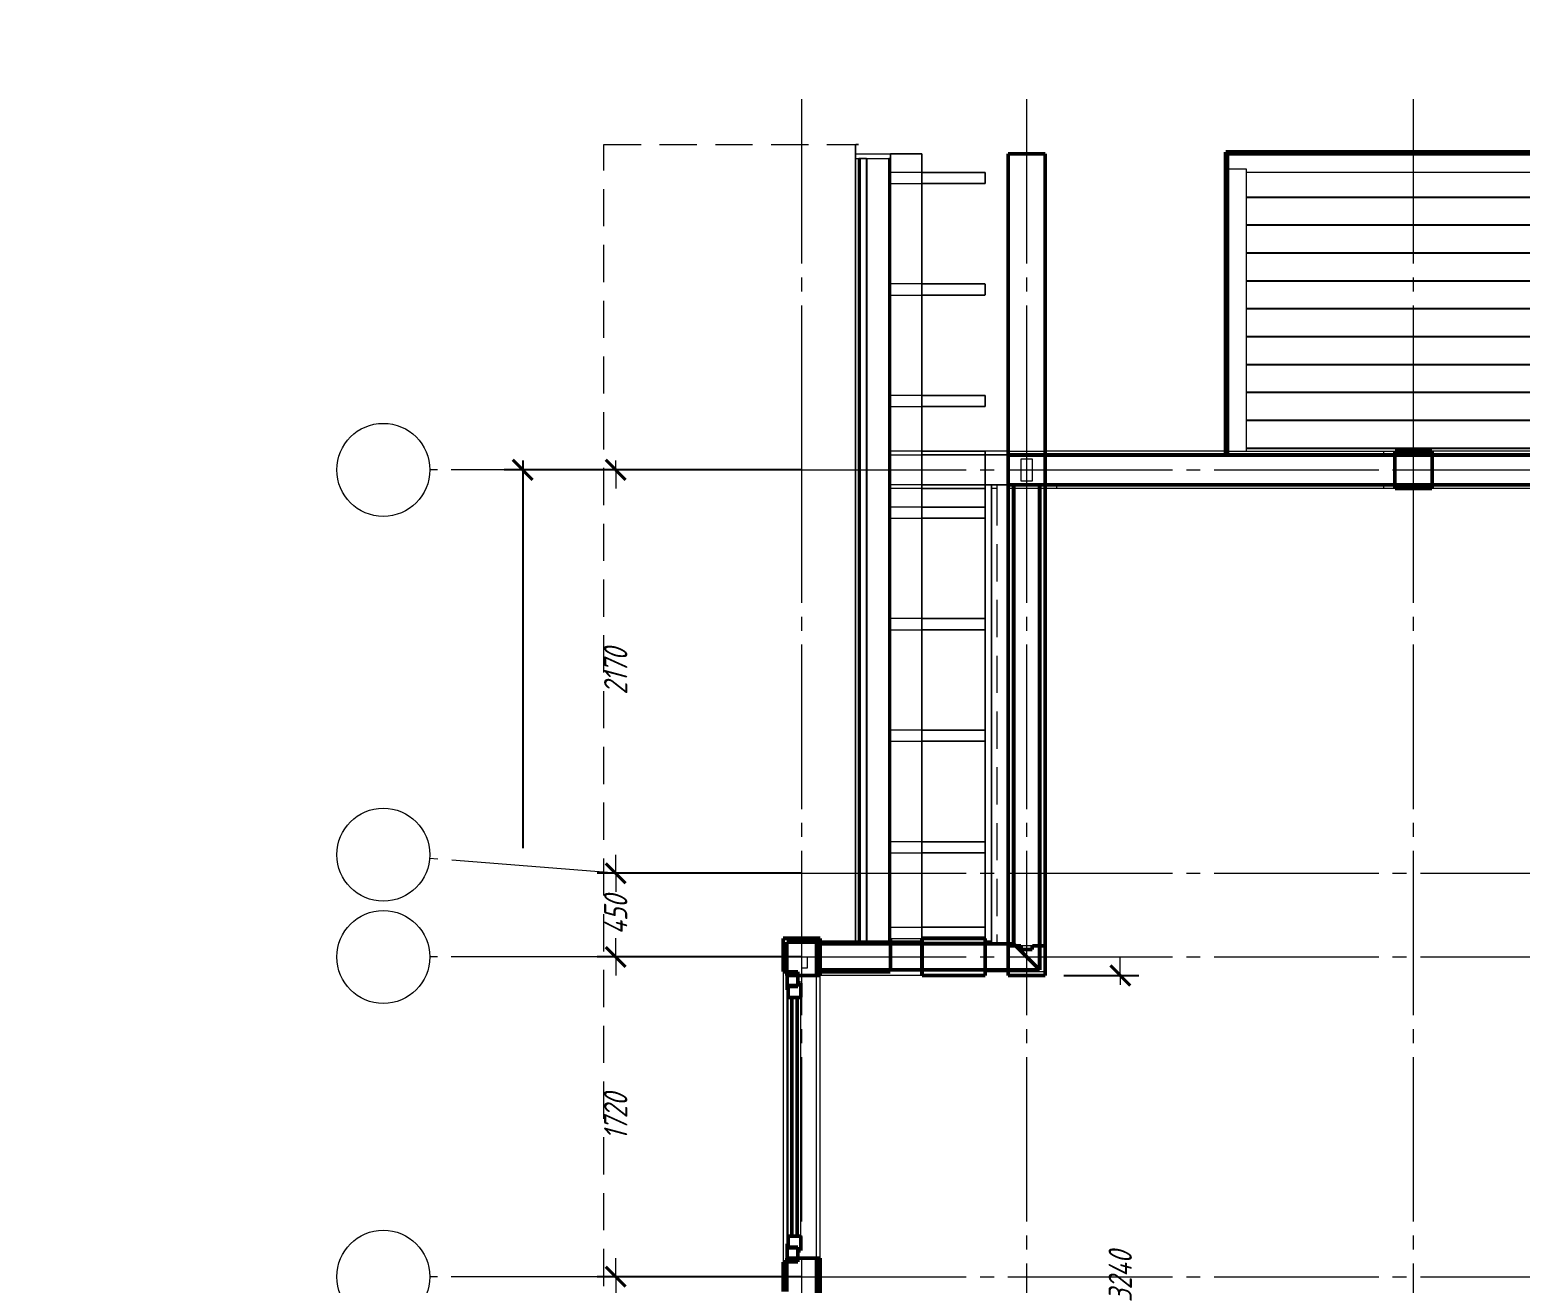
# Model space of a CAD drawing. Header units: millimetres. Extents: x 0 to 6720, y 0 to 297.
# Drawn here: x 2091.9 to 2252.2, y 162.2 to 297 of the extents above; entities that cross this region are included whole.
import ezdxf

# ---------------------------------------------------------------- set-up
doc = ezdxf.new("R2010")
doc.units = ezdxf.units.MM
for name, pattern in [('K5LT32768', [0]), ('K5LT_AXLED', [22.1875, 17.6875, -1.5, 1.5, -1.5]), ('K5LT_BASIC', [0]), ('K5LT_DASHED', [6, 4, -2]), ('K5LT_THIN', [0])]:
    doc.linetypes.add(name, pattern=pattern)
doc.layers.add('Системный слой', color=7, linetype='Continuous')
doc.styles.add('KDIMTEXTSTYLE', font='GOST_AU.SHX', dxfattribs={"width": 0.96, "oblique": 15, "height": 5})
doc.styles.add('KTEXTSTYLE', font='GOST_AU.SHX', dxfattribs={"width": 0.96, "height": 5})
doc.dimstyles.new('KDIMSTYLE (0.02)', dxfattribs={"dimtxt": 5, "dimasz": 1, "dimexe": 2, "dimexo": 0, "dimgap": 1, "dimtad": 1, "dimlfac": 50, "dimtxsty": 'KDIMTEXTSTYLE', "dimsah": 1, "dimcen": 0, "dimdle": 1, "dimadec": 0, "dimazin": 0, "dimtfac": 0.667, "dimtmove": 0, "dimatfit": 3, "dimfxl": 0, "dimtvp": 1, "dimtolj": 1, "dimtzin": 0, "dimarcsym": 0})

# ---------------------------------------------------------------- blocks, each defined once
blk = doc.blocks.new('U176')
at = {"layer": 'Системный слой', "color": 30, "linetype": 'K5LT_AXLED', "lineweight": 18}
for p, q in [((2154.91, 162.86), (2134.91, 162.86)), ((2174.91, 162.86), (2154.91, 162.86)), ((2174.91, 162.86), (2365.51, 162.86))]:
    blk.add_line(p, q, dxfattribs=at)
at = {"layer": 'Системный слой', "color": 7, "linetype": 'K5LT_THIN', "lineweight": 18}
blk.add_arc((2129.91, 162.86), 5, 0, 360, dxfattribs=at)
blk = doc.blocks.new('U177')
at = {"layer": 'Системный слой', "color": 30, "linetype": 'K5LT_AXLED', "lineweight": 18}
for p, q in [((2154.91, 197.26), (2134.91, 197.26)), ((2174.91, 197.26), (2154.91, 197.26)), ((2174.91, 197.26), (2365.51, 197.26))]:
    blk.add_line(p, q, dxfattribs=at)
at = {"layer": 'Системный слой', "color": 7, "linetype": 'K5LT_THIN', "lineweight": 18}
blk.add_arc((2129.91, 197.26), 5, 0, 360, dxfattribs=at)
blk = doc.blocks.new('U178')
at = {"layer": 'Системный слой', "color": 30, "linetype": 'K5LT_AXLED', "lineweight": 18}
for p, q in [((2154.91, 206.26), (2134.89, 207.86)), ((2174.91, 206.26), (2154.91, 206.26)), ((2174.91, 206.26), (2365.51, 206.26))]:
    blk.add_line(p, q, dxfattribs=at)
at = {"layer": 'Системный слой', "color": 7, "linetype": 'K5LT_THIN', "lineweight": 18}
blk.add_arc((2129.91, 208.26), 5, 0, 360, dxfattribs=at)
blk = doc.blocks.new('U179')
at = {"layer": 'Системный слой', "color": 30, "linetype": 'K5LT_AXLED', "lineweight": 18}
for p, q in [((2154.91, 249.66), (2134.91, 249.66)), ((2174.91, 249.66), (2154.91, 249.66)), ((2174.91, 249.66), (2365.51, 249.66))]:
    blk.add_line(p, q, dxfattribs=at)
at = {"layer": 'Системный слой', "color": 7, "linetype": 'K5LT_THIN', "lineweight": 18}
blk.add_arc((2129.91, 249.66), 5, 0, 360, dxfattribs=at)
blk = doc.blocks.new('U180')
at = {"layer": 'Системный слой', "color": 30, "linetype": 'K5LT_AXLED', "lineweight": 18}
for p, q in [((2174.91, 249.66), (2174.91, 289.66)), ((2174.91, 57.86), (2174.91, 249.66)), ((2174.91, 57.86), (2174.91, 37.86)), ((2174.91, 37.86), (2174.91, 17.86))]:
    blk.add_line(p, q, dxfattribs=at)
at = {"layer": 'Системный слой', "color": 7, "linetype": 'K5LT_THIN', "lineweight": 18}
blk.add_arc((2174.91, 12.86), 5, 0, 360, dxfattribs=at)
blk = doc.blocks.new('U181')
at = {"layer": 'Системный слой', "color": 30, "linetype": 'K5LT_AXLED', "lineweight": 18}
for p, q in [((2199.11, 249.66), (2199.11, 289.66)), ((2199.11, 57.86), (2199.11, 249.66)), ((2199.11, 57.86), (2199.11, 37.86)), ((2199.11, 37.86), (2199.11, 17.86))]:
    blk.add_line(p, q, dxfattribs=at)
at = {"layer": 'Системный слой', "color": 7, "linetype": 'K5LT_THIN', "lineweight": 18}
blk.add_arc((2199.11, 12.86), 5, 0, 360, dxfattribs=at)
blk = doc.blocks.new('U182')
at = {"layer": 'Системный слой', "color": 30, "linetype": 'K5LT_AXLED', "lineweight": 18}
for p, q in [((2240.71, 249.66), (2240.71, 289.66)), ((2240.71, 57.86), (2240.71, 249.66)), ((2240.71, 57.86), (2240.71, 37.86)), ((2240.71, 37.86), (2240.71, 17.86))]:
    blk.add_line(p, q, dxfattribs=at)
at = {"layer": 'Системный слой', "color": 7, "linetype": 'K5LT_THIN', "lineweight": 18}
blk.add_arc((2240.71, 12.86), 5, 0, 360, dxfattribs=at)
blk = doc.blocks.new('U171')
at = {"layer": 'Системный слой'}
for name in ['U180', 'U181', 'U182', 'U179', 'U178', 'U177', 'U176']:
    blk.add_blockref(name, (0, 0), dxfattribs=at)
blk = doc.blocks.new('U206')
at = {"layer": 'Системный слой', "color": 7, "linetype": 'K5LT_DASHED', "lineweight": 18}
for p, q in [((2153.63, 59.86), (2153.63, 284.66)), ((2153.63, 284.66), (2180.7, 284.66)), ((2180.7, 283.66), (2184.45, 283.66)), ((2180.7, 283.16), (2181.04, 283.16)), ((2181.9, 283.16), (2184.28, 283.16)), ((2187.85, 281.66), (2184.45, 281.66)), ((2184.45, 280.46), (2187.85, 280.46)), ((2187.85, 269.66), (2184.45, 269.66)), ((2184.45, 268.46), (2187.85, 268.46)), ((2187.85, 257.66), (2184.45, 257.66)), ((2184.45, 256.46), (2187.85, 256.46)), ((2187.85, 251.66), (2184.45, 251.66)), ((2184.45, 251.26), (2187.85, 251.26)), ((2197.11, 251.66), (2194.65, 251.66)), ((2187.85, 248.06), (2184.45, 248.06)), ((2187.85, 247.66), (2184.45, 247.66)), ((2195.91, 247.66), (2195.34, 247.66)), ((2195.91, 248.06), (2195.91, 247.66)), ((2195.91, 247.66), (2195.91, 198.66)), ((2187.85, 245.66), (2184.45, 245.66)), ((2184.45, 244.46), (2187.85, 244.46)), ((2187.85, 233.66), (2184.45, 233.66)), ((2184.45, 232.46), (2187.85, 232.46)), ((2187.85, 221.66), (2184.45, 221.66)), ((2184.45, 220.46), (2187.85, 220.46)), ((2187.85, 209.66), (2184.45, 209.66)), ((2184.45, 208.46), (2187.85, 208.46)), ((2184.45, 200.46), (2187.85, 200.46))]:
    blk.add_line(p, q, dxfattribs=at)
at = {"layer": 'Системный слой', "color": 7, "linetype": 'K5LT32768', "lineweight": 18}
for p, q in [((2220.71, 282.06), (2222.71, 282.06)), ((2222.71, 282.06), (2222.71, 281.66)), ((2341.91, 281.66), (2222.71, 281.66)), ((2222.71, 281.66), (2222.71, 251.66)), ((2197.11, 251.66), (2201.11, 251.66)), ((2198.51, 250.86), (2199.71, 250.86)), ((2198.51, 248.46), (2198.51, 250.86)), ((2199.71, 250.86), (2199.71, 248.46)), ((2220.51, 251.66), (2201.11, 251.66)), ((2220.71, 251.66), (2222.71, 251.66)), ((2222.71, 251.66), (2237.51, 251.66)), ((2237.51, 251.26), (2237.51, 251.66)), ((2237.51, 251.66), (2238.71, 251.66)), ((2260.51, 251.66), (2242.71, 251.66)), ((2238.71, 249.66), (2242.71, 249.66)), ((2197.71, 247.66), (2197.11, 247.66)), ((2200.51, 247.66), (2197.71, 247.66)), ((2199.71, 248.46), (2198.51, 248.46)), ((2201.11, 247.66), (2200.51, 247.66)), ((2202.31, 247.66), (2201.11, 247.66)), ((2202.31, 248.06), (2202.31, 247.66)), ((2237.51, 247.66), (2202.31, 247.66)), ((2237.51, 247.66), (2237.51, 248.06)), ((2238.71, 247.66), (2237.51, 247.66)), ((2239.11, 248.06), (2239.11, 247.66)), ((2242.31, 248.06), (2242.31, 247.66)), ((2256.51, 247.66), (2242.71, 247.66)), ((2174.91, 198.86), (2174.91, 199.26)), ((2174.91, 197.26), (2174.91, 198.86)), ((2184.45, 199.26), (2187.85, 199.26)), ((2187.85, 198.86), (2194.65, 198.86)), ((2174.91, 197.26), (2175.51, 197.26)), ((2174.91, 196.06), (2174.91, 197.26)), ((2175.51, 197.26), (2175.51, 196.06)), ((2175.51, 197.26), (2176.51, 197.26)), ((2199.71, 198.46), (2198.51, 198.46)), ((2172.91, 195.66), (2172.91, 164.46)), ((2175.51, 196.06), (2174.91, 196.06)), ((2174.91, 195.26), (2174.91, 196.06)), ((2195.91, 195.66), (2194.65, 195.66)), ((2195.91, 195.86), (2195.91, 195.66)), ((2197.11, 195.66), (2195.91, 195.66)), ((2197.91, 195.66), (2197.11, 195.66)), ((2197.91, 195.66), (2197.91, 195.86)), ((2200.31, 195.66), (2197.91, 195.66)), ((2200.31, 195.66), (2200.31, 195.86)), ((2201.11, 195.66), (2200.31, 195.66)), ((2173.31, 195.26), (2173.31, 164.86)), ((2174.51, 194.31), (2173.45, 194.31)), ((2173.45, 194.31), (2173.45, 194.08)), ((2176.51, 164.86), (2176.51, 195.26)), ((2176.91, 164.86), (2176.91, 195.26)), ((2187.85, 195.26), (2176.91, 195.26)), ((2173.35, 193.7), (2173.35, 166.42)), ((2173.45, 167.22), (2173.45, 192.9)), ((2174.81, 167.22), (2174.81, 192.9)), ((2173.45, 165.81), (2173.45, 166.04)), ((2174.51, 165.81), (2173.45, 165.81)), ((2174.91, 160.86), (2174.91, 164.86))]:
    blk.add_line(p, q, dxfattribs=at)
at = {"layer": 'Системный слой', "color": 7, "linetype": 'K5LT_DASHED', "const_width": 0.18}
for points in [[(2180.7, 284.66), (2181.04, 284.66)], [(2180.7, 283.66), (2180.7, 284.66)], [(2180.7, 283.16), (2180.7, 283.66)], [(2184.45, 283.66), (2187.85, 283.66)], [(2184.45, 283.16), (2184.45, 283.66)], [(2187.85, 283.66), (2187.85, 281.66)], [(2180.7, 198.86), (2180.7, 283.16)], [(2181.04, 283.16), (2181.21, 283.16)], [(2181.04, 198.86), (2181.04, 283.16)], [(2181.21, 283.16), (2181.9, 283.16)], [(2181.21, 198.86), (2181.21, 283.16)], [(2181.9, 283.16), (2181.9, 198.86)], [(2184.28, 283.16), (2184.45, 283.16)], [(2184.28, 198.86), (2184.28, 283.16)], [(2184.45, 281.66), (2184.45, 283.16)], [(2184.45, 280.46), (2184.45, 281.66)], [(2184.45, 269.66), (2184.45, 280.46)], [(2187.85, 280.46), (2187.85, 281.66)], [(2187.85, 281.66), (2194.65, 281.66)], [(2194.65, 280.46), (2187.85, 280.46)], [(2187.85, 280.46), (2187.85, 269.66)], [(2194.65, 281.66), (2194.65, 280.46)], [(2184.45, 268.46), (2184.45, 269.66)], [(2187.85, 268.46), (2187.85, 269.66)], [(2187.85, 269.66), (2194.65, 269.66)], [(2194.65, 269.66), (2194.65, 268.46)], [(2184.45, 257.66), (2184.45, 268.46)], [(2194.65, 268.46), (2187.85, 268.46)], [(2187.85, 268.46), (2187.85, 257.66)], [(2184.45, 256.46), (2184.45, 257.66)], [(2184.45, 251.66), (2184.45, 256.46)], [(2187.85, 256.46), (2187.85, 257.66)], [(2187.85, 257.66), (2194.65, 257.66)], [(2194.65, 256.46), (2187.85, 256.46)], [(2187.85, 256.46), (2187.85, 251.66)], [(2194.65, 257.66), (2194.65, 256.46)], [(2184.45, 251.26), (2184.45, 251.66)], [(2187.85, 251.66), (2194.65, 251.66)], [(2187.85, 251.26), (2187.85, 251.66)], [(2194.65, 251.66), (2194.65, 251.26)], [(2184.45, 248.06), (2184.45, 251.26)], [(2187.85, 248.06), (2187.85, 251.26)], [(2187.85, 251.26), (2194.65, 251.26)], [(2197.11, 251.26), (2194.65, 251.26)], [(2194.65, 251.26), (2194.65, 248.06)], [(2184.45, 247.66), (2184.45, 248.06)], [(2184.45, 245.66), (2184.45, 247.66)], [(2194.65, 248.06), (2187.85, 248.06)], [(2187.85, 247.66), (2187.85, 248.06)], [(2194.65, 247.66), (2187.85, 247.66)], [(2187.85, 247.66), (2187.85, 245.66)], [(2194.65, 248.06), (2195.34, 248.06)], [(2194.65, 248.06), (2194.65, 247.66)], [(2194.65, 245.66), (2194.65, 247.66)], [(2195.34, 248.06), (2195.34, 247.66)], [(2195.34, 248.06), (2195.91, 248.06)], [(2195.34, 247.66), (2195.34, 198.86)], [(2195.91, 248.06), (2197.11, 248.06)], [(2184.45, 244.46), (2184.45, 245.66)], [(2187.85, 244.46), (2187.85, 245.66)], [(2187.85, 245.66), (2194.65, 245.66)], [(2194.65, 245.66), (2194.65, 244.46)], [(2184.45, 233.66), (2184.45, 244.46)], [(2194.65, 244.46), (2187.85, 244.46)], [(2187.85, 244.46), (2187.85, 233.66)], [(2194.65, 233.66), (2194.65, 244.46)], [(2184.45, 232.46), (2184.45, 233.66)], [(2184.45, 221.66), (2184.45, 232.46)], [(2187.85, 232.46), (2187.85, 233.66)], [(2187.85, 233.66), (2194.65, 233.66)], [(2194.65, 232.46), (2187.85, 232.46)], [(2187.85, 232.46), (2187.85, 221.66)], [(2194.65, 233.66), (2194.65, 232.46)], [(2194.65, 221.66), (2194.65, 232.46)], [(2184.45, 220.46), (2184.45, 221.66)], [(2187.85, 220.46), (2187.85, 221.66)], [(2187.85, 221.66), (2194.65, 221.66)], [(2194.65, 221.66), (2194.65, 220.46)], [(2184.45, 209.66), (2184.45, 220.46)], [(2194.65, 220.46), (2187.85, 220.46)], [(2187.85, 220.46), (2187.85, 209.66)], [(2194.65, 209.66), (2194.65, 220.46)], [(2184.45, 208.46), (2184.45, 209.66)], [(2184.45, 200.46), (2184.45, 208.46)], [(2187.85, 209.66), (2194.65, 209.66)], [(2187.85, 208.46), (2187.85, 209.66)], [(2194.65, 208.46), (2187.85, 208.46)], [(2187.85, 208.46), (2187.85, 200.46)], [(2194.65, 209.66), (2194.65, 208.46)], [(2194.65, 200.46), (2194.65, 208.46)], [(2184.45, 199.26), (2184.45, 200.46)], [(2187.85, 200.46), (2194.65, 200.46)], [(2187.85, 199.26), (2187.85, 200.46)], [(2194.65, 200.46), (2194.65, 199.26)]]:
    blk.add_lwpolyline(points, dxfattribs=at)
at = {"layer": 'Системный слой', "color": 5, "linetype": 'K5LT_BASIC', "const_width": 0.4}
for points in [[(2197.11, 283.66), (2201.11, 283.66)], [(2197.11, 251.66), (2197.11, 283.66)], [(2201.11, 283.66), (2201.11, 251.66)], [(2220.51, 283.86), (2344.11, 283.86)], [(2220.51, 283.66), (2220.51, 283.86)], [(2220.51, 283.66), (2220.71, 283.66)], [(2220.51, 251.66), (2220.51, 283.66)], [(2220.71, 283.66), (2220.71, 282.06)], [(2220.71, 283.66), (2343.91, 283.66)], [(2220.71, 282.06), (2220.71, 251.66)], [(2197.11, 251.26), (2197.11, 251.66)], [(2201.11, 251.66), (2201.11, 251.26)], [(2220.51, 251.46), (2220.51, 251.66)], [(2220.71, 251.46), (2220.71, 251.66)], [(2238.71, 251.66), (2242.71, 251.66)], [(2238.71, 251.26), (2238.71, 251.66)], [(2242.71, 251.26), (2242.71, 251.66)], [(2197.11, 251.26), (2201.11, 251.26)], [(2197.11, 248.06), (2197.11, 251.26)], [(2237.51, 251.26), (2201.11, 251.26)], [(2201.11, 248.06), (2201.11, 251.26)], [(2220.71, 251.46), (2220.51, 251.46)], [(2238.71, 251.26), (2237.51, 251.26)], [(2238.71, 251.26), (2238.71, 249.66)], [(2238.71, 251.26), (2242.71, 251.26)], [(2242.71, 249.66), (2242.71, 251.26)], [(2242.71, 251.26), (2260.51, 251.26)], [(2238.71, 248.06), (2238.71, 249.66)], [(2242.71, 249.66), (2242.71, 248.06)], [(2197.11, 247.66), (2197.11, 248.06)], [(2197.71, 248.06), (2197.11, 248.06)], [(2197.11, 198.66), (2197.11, 247.66)], [(2197.71, 248.06), (2200.51, 248.06)], [(2197.71, 247.66), (2197.71, 248.06)], [(2197.71, 198.66), (2197.71, 247.66)], [(2200.51, 248.06), (2200.51, 247.66)], [(2201.11, 248.06), (2200.51, 248.06)], [(2200.51, 247.66), (2200.51, 198.46)], [(2201.11, 247.66), (2201.11, 248.06)], [(2201.11, 248.06), (2202.31, 248.06)], [(2201.11, 198.46), (2201.11, 247.66)], [(2202.31, 248.06), (2237.51, 248.06)], [(2237.51, 248.06), (2238.71, 248.06)], [(2238.71, 247.66), (2238.71, 248.06)], [(2238.71, 248.06), (2239.11, 248.06)], [(2239.11, 247.66), (2238.71, 247.66)], [(2239.11, 248.06), (2242.31, 248.06)], [(2242.31, 247.66), (2239.11, 247.66)], [(2242.31, 248.06), (2242.71, 248.06)], [(2242.71, 247.66), (2242.31, 247.66)], [(2242.71, 248.06), (2242.71, 247.66)], [(2256.51, 248.06), (2242.71, 248.06)], [(2172.91, 195.66), (2172.91, 199.26)], [(2174.91, 199.26), (2172.91, 199.26)], [(2173.31, 198.86), (2174.91, 198.86)], [(2173.31, 195.66), (2173.31, 198.86)], [(2174.91, 199.26), (2176.91, 199.26)], [(2174.91, 198.86), (2176.51, 198.86)], [(2176.51, 198.86), (2176.51, 198.66)], [(2176.91, 198.86), (2176.51, 198.86)], [(2176.51, 197.26), (2176.51, 198.66)], [(2176.51, 198.66), (2176.91, 198.66)], [(2176.91, 199.26), (2176.91, 198.86)], [(2180.7, 198.86), (2176.91, 198.86)], [(2176.91, 198.86), (2176.91, 198.66)], [(2176.91, 198.66), (2184.45, 198.66)], [(2176.91, 198.66), (2176.91, 195.86)], [(2181.04, 198.86), (2180.7, 198.86)], [(2181.21, 198.86), (2181.04, 198.86)], [(2181.9, 198.86), (2181.21, 198.86)], [(2184.28, 198.86), (2181.9, 198.86)], [(2184.45, 198.86), (2184.28, 198.86)], [(2184.45, 198.86), (2184.45, 199.26)], [(2187.85, 198.86), (2184.45, 198.86)], [(2184.45, 198.86), (2184.45, 198.66)], [(2184.45, 198.66), (2184.45, 195.86)], [(2184.45, 198.66), (2187.85, 198.66)], [(2187.85, 199.26), (2194.65, 199.26)], [(2187.85, 199.26), (2187.85, 198.86)], [(2187.85, 198.66), (2187.85, 198.86)], [(2187.85, 195.86), (2187.85, 198.66)], [(2187.85, 198.66), (2194.65, 198.66)], [(2194.65, 199.26), (2194.65, 198.86)], [(2195.34, 198.86), (2194.65, 198.86)], [(2194.65, 198.86), (2194.65, 198.66)], [(2195.91, 198.66), (2194.65, 198.66)], [(2194.65, 198.66), (2194.65, 195.86)], [(2197.11, 198.66), (2195.91, 198.66)], [(2197.11, 198.46), (2197.11, 198.66)], [(2197.11, 198.66), (2197.71, 198.66)], [(2197.91, 198.46), (2197.71, 198.66)], [(2176.51, 195.86), (2176.51, 197.26)], [(2197.11, 198.46), (2197.91, 198.46)], [(2197.11, 195.86), (2197.11, 198.46)], [(2200.51, 195.86), (2197.91, 198.46)], [(2197.91, 198.46), (2198.51, 198.46)], [(2198.51, 198.46), (2198.51, 198.06)], [(2198.51, 198.06), (2199.71, 198.06)], [(2199.71, 198.06), (2199.71, 198.46)], [(2199.71, 198.46), (2200.51, 198.46)], [(2200.51, 198.46), (2200.51, 195.86)], [(2200.51, 198.46), (2201.11, 198.46)], [(2201.11, 198.46), (2201.11, 195.66)], [(2173.31, 195.66), (2172.91, 195.66)], [(2173.31, 195.26), (2173.31, 195.66)], [(2174.51, 195.66), (2173.31, 195.66)], [(2174.51, 195.26), (2174.51, 195.66)], [(2176.91, 195.86), (2176.51, 195.86)], [(2176.51, 195.66), (2176.51, 195.86)], [(2176.51, 195.66), (2176.51, 195.26)], [(2176.51, 195.66), (2176.91, 195.66)], [(2184.45, 195.86), (2176.91, 195.86)], [(2176.91, 195.86), (2176.91, 195.66)], [(2176.91, 195.26), (2176.91, 195.66)], [(2184.45, 195.66), (2176.91, 195.66)], [(2184.45, 195.86), (2184.45, 195.66)], [(2187.85, 195.86), (2184.45, 195.86)], [(2187.85, 195.26), (2187.85, 195.86)], [(2194.65, 195.86), (2187.85, 195.86)], [(2194.65, 195.86), (2195.91, 195.86)], [(2194.65, 195.86), (2194.65, 195.66)], [(2194.65, 195.66), (2194.65, 195.26)], [(2195.91, 195.86), (2197.11, 195.86)], [(2197.11, 195.66), (2197.11, 195.86)], [(2197.11, 195.86), (2197.91, 195.86)], [(2197.11, 195.26), (2197.11, 195.66)], [(2197.91, 195.86), (2200.31, 195.86)], [(2200.31, 195.86), (2200.51, 195.86)], [(2201.11, 195.66), (2201.11, 195.26)], [(2173.35, 195.26), (2173.31, 195.26)], [(2173.35, 195.26), (2174.51, 195.26)], [(2173.35, 193.7), (2173.35, 195.26)], [(2174.51, 194.08), (2173.45, 194.08)], [(2173.45, 193.7), (2173.45, 194.08)], [(2174.51, 195.26), (2174.91, 195.26)], [(2174.51, 195.26), (2174.51, 194.46)], [(2174.51, 194.46), (2174.81, 194.46)], [(2174.51, 194.46), (2174.51, 194.31)], [(2174.51, 194.08), (2174.51, 194.31)], [(2174.81, 194.46), (2174.81, 192.9)], [(2174.91, 195.26), (2176.51, 195.26)], [(2176.91, 195.26), (2176.51, 195.26)], [(2194.65, 195.26), (2187.85, 195.26)], [(2201.11, 195.26), (2197.11, 195.26)], [(2173.45, 193.7), (2173.35, 193.7)], [(2173.45, 192.9), (2173.45, 193.7)], [(2173.85, 192.9), (2173.45, 192.9)], [(2173.85, 167.22), (2173.85, 192.9)], [(2173.85, 192.9), (2174.41, 192.9)], [(2174.41, 192.9), (2174.41, 167.22)], [(2174.81, 192.9), (2174.41, 192.9)], [(2173.45, 166.42), (2173.45, 167.22)], [(2173.45, 167.22), (2173.85, 167.22)], [(2174.41, 167.22), (2173.85, 167.22)], [(2174.41, 167.22), (2174.81, 167.22)], [(2174.81, 167.22), (2174.81, 165.66)], [(2173.35, 166.42), (2173.45, 166.42)], [(2173.35, 164.86), (2173.35, 166.42)], [(2173.45, 166.42), (2173.45, 166.04)], [(2173.45, 166.04), (2174.51, 166.04)], [(2174.51, 165.81), (2174.51, 166.04)], [(2174.51, 165.81), (2174.51, 165.66)], [(2174.81, 165.66), (2174.51, 165.66)], [(2174.51, 164.86), (2174.51, 165.66)], [(2172.91, 161.26), (2172.91, 164.46)], [(2172.91, 164.46), (2173.31, 164.46)], [(2173.31, 164.86), (2173.35, 164.86)], [(2173.31, 164.46), (2173.31, 164.86)], [(2173.31, 164.46), (2174.51, 164.46)], [(2173.31, 161.26), (2173.31, 164.46)], [(2173.35, 164.86), (2174.51, 164.86)], [(2174.51, 164.46), (2174.51, 164.86)], [(2174.91, 164.86), (2174.51, 164.86)], [(2174.91, 164.86), (2176.51, 164.86)], [(2176.51, 164.86), (2176.51, 160.86)], [(2176.51, 164.86), (2176.91, 164.86)], [(2176.91, 164.86), (2176.91, 160.86)]]:
    blk.add_lwpolyline(points, dxfattribs=at)
blk = doc.blocks.new('KDIMARROW_03')
at = {"layer": 'Системный слой', "color": 0, "linetype": 'K5LT_BASIC', "lineweight": 40}
blk.add_line((-1.06, -1.06), (1.06, 1.06), dxfattribs=at)
at = {"layer": 'Системный слой', "color": 0, "linetype": 'K5LT_THIN', "lineweight": 18}
for q in [(-1, 0), (2, 0)]:
    blk.add_line((0, 0), q, dxfattribs=at)

msp = doc.modelspace()

# ---------------------------------------------------------------- hatches: boundary and pattern name
at = {"layer": 'Системный слой'}
h = msp.add_hatch(dxfattribs=at)
h.set_pattern_fill('', color=9, style=0, pattern_type=0)
h.set_pattern_definition([(0, (0, 0), (0, 3), [])])
h.paths.add_polyline_path([(2285.11382, 251.66262), (2285.14937, 252.3817), (2285.21682, 253.09849), (2285.31606, 253.81157), (2285.44688, 254.51954), (2285.60903, 255.221), (2285.80218, 255.91456), (2286.02596, 256.59886), (2286.27992, 257.27253), (2286.56356, 257.93426), (2286.87633, 258.58273), (2287.21759, 259.21667), (2287.58669, 259.83481), (2287.98288, 260.43595), (2288.4054, 261.01889), (2288.85339, 261.58248), (2289.32599, 262.12561), (2289.82225, 262.6472), (2290.3412, 263.14624), (2290.8818, 263.62172), (2291.443, 264.07271), (2292.02368, 264.49832), (2292.62269, 264.89771), (2293.23887, 265.2701), (2293.87097, 265.61474), (2294.51777, 265.93095), (2295.17798, 266.21811), (2295.85029, 266.47566), (2296.53338, 266.70308), (2297.22591, 266.89992), (2297.92649, 267.06581), (2298.63375, 267.2004), (2299.3463, 267.30343), (2300.06272, 267.3747), (2300.7816, 267.41407), (2301.30785, 267.42262), (2301.30785, 251.66262), (2302.50785, 251.66262), (2304.10785, 251.66262), (2321.90785, 251.66262), (2325.90785, 251.66262), (2327.10785, 251.66262), (2341.90785, 251.66262), (2341.90785, 281.66262), (2222.70785, 281.66262), (2222.70785, 251.66262), (2237.50785, 251.66262), (2238.70785, 251.66262), (2242.70785, 251.66262), (2260.50785, 251.66262), (2262.50785, 251.66262), (2280.30785, 251.66262), (2281.10785, 251.66262), (2283.90785, 251.66262)])
h.paths.add_polyline_path([(2301.30785, 267.42262), (2300.58807, 267.40662), (2299.86971, 267.35866), (2299.1542, 267.27883), (2298.44294, 267.16729), (2297.73733, 267.02425), (2297.03878, 266.85), (2296.34866, 266.64489), (2295.66833, 266.40932), (2294.99915, 266.14376), (2294.34242, 265.84872), (2293.69945, 265.5248), (2293.07151, 265.17263), (2292.45983, 264.79291), (2291.86563, 264.38638), (2291.29008, 263.95386), (2290.73432, 263.49619), (2290.19943, 263.01428), (2289.68649, 262.50908), (2289.1965, 261.98159), (2288.73044, 261.43285), (2288.28921, 260.86394), (2287.87369, 260.27599), (2287.48471, 259.67016), (2287.12303, 259.04765), (2286.78937, 258.40968), (2286.48438, 257.75752), (2286.20867, 257.09245), (2285.96278, 256.41578), (2285.7472, 255.72886), (2285.56235, 255.03304), (2285.4086, 254.32969), (2285.28625, 253.62021), (2285.19555, 252.90599), (2285.13666, 252.18845), (2285.11382, 251.66262), (2301.30785, 251.66262)])

# ---------------------------------------------------------------- block references
for name in ['U171', 'U206']:
    msp.add_blockref(name, (0, 0), dxfattribs=at)

# ---------------------------------------------------------------- dimensions: what is measured, and where the dimension line sits
at = {"layer": 'Системный слой', "color": 7}
for base, p1, p2, location, override in [((2144.90785, 57.86262), (2174.90785, 249.66262), (2174.90785, 57.86262), (2144.90785, 153.76262), {"dimexo": 0, "dimpost": '\\H2.5;\\W0.965;\\Q15;<>', "dimblk1": 'KDIMARROW_03', "dimblk2": 'KDIMARROW_03', "dimse1": 0, "dimse2": 0, "dimclrt": 7, "dimtolj": 1}), ((2154.90785, 206.26262), (2174.90785, 249.66262), (2174.90785, 206.26262), (2154.90785, 227.96262), {"dimexo": 0, "dimpost": '\\H2.5;\\W0.965;\\Q15;<>', "dimblk1": 'KDIMARROW_03', "dimblk2": 'KDIMARROW_03', "dimse1": 0, "dimse2": 0, "dimclrt": 7, "dimtolj": 1}), ((2154.90785, 197.26262), (2174.90785, 206.26262), (2174.90785, 197.26262), (2154.90785, 201.76262), {"dimexo": 0, "dimpost": '\\H2.5;\\W0.965;\\Q15;<>', "dimblk1": 'KDIMARROW_03', "dimblk2": 'KDIMARROW_03', "dimse1": 0, "dimse2": 0, "dimclrt": 7, "dimtolj": 1}), ((2154.90785, 162.86262), (2174.90785, 197.26262), (2174.90785, 162.86262), (2154.90785, 180.06262), {"dimexo": 0, "dimpost": '\\H2.5;\\W0.965;\\Q15;<>', "dimblk1": 'KDIMARROW_03', "dimblk2": 'KDIMARROW_03', "dimse1": 0, "dimse2": 0, "dimclrt": 7, "dimtolj": 1}), ((2209.1741, 195.26262), (2201.10785, 130.46262), (2201.10785, 195.26262), (2209.1741, 162.86262), {"dimexo": 2, "dimpost": '\\H2.5;\\W0.965;\\Q15;<>', "dimblk1": 'KDIMARROW_03', "dimblk2": 'KDIMARROW_03', "dimse1": 0, "dimse2": 0, "dimclrt": 7, "dimtolj": 1}), ((2154.90785, 128.46262), (2174.90785, 162.86262), (2174.90785, 128.46262), (2154.90785, 145.66262), {"dimexo": 0, "dimpost": '\\H2.5;\\W0.965;\\Q15;<>', "dimblk1": 'KDIMARROW_03', "dimblk2": 'KDIMARROW_03', "dimse1": 0, "dimse2": 0, "dimclrt": 7, "dimtolj": 1})]:
    msp.add_linear_dim(base=base, p1=p1, p2=p2, angle=90, location=location, dimstyle='KDIMSTYLE (0.02)', override=override, dxfattribs=at).render()

doc.saveas('drawing.dxf')
